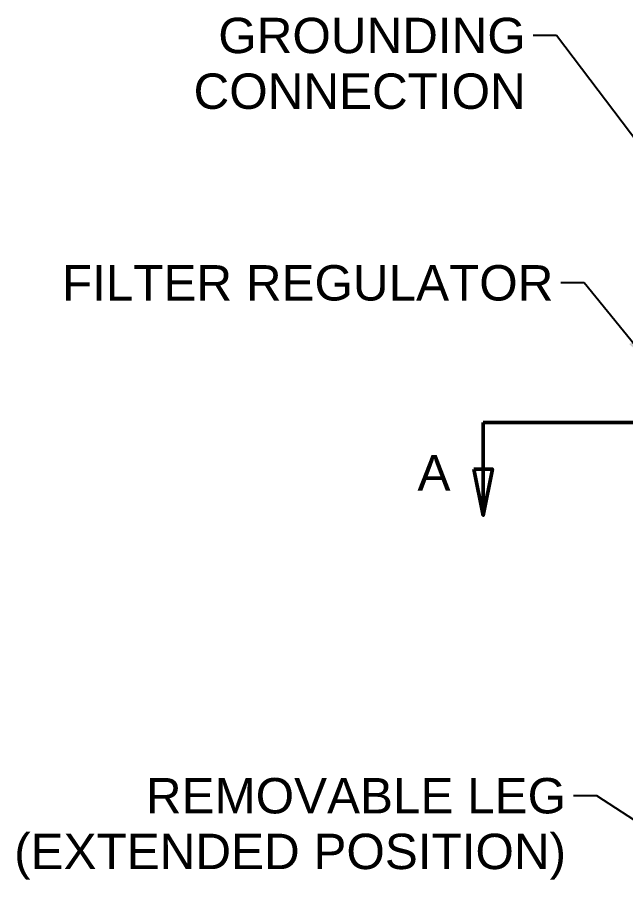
# Model space of a CAD drawing. Header units: inches. Extents: x 15 to 402, y 6 to 258.
# Drawn here: x 154.73 to 185.69, y 39.1 to 82.98 of the extents above; entities that cross this region are included whole.
import ezdxf

# ---------------------------------------------------------------- set-up
doc = ezdxf.new("R2010")
doc.units = ezdxf.units.IN
doc.header["$LTSCALE"] = 12
doc.header["$MEASUREMENT"] = 0
doc.linetypes.add('DOUBLE_DASH_CHAIN', pattern=[1.2403, 0.6614, -0.0827, 0.1654, -0.0827, 0.1654, -0.0827])
doc.layers.add('Section Line', color=7, linetype='DOUBLE_DASH_CHAIN', lineweight=50)
doc.layers.add('Symbol (ANSI)', color=7, linetype='Continuous', lineweight=25)
doc.styles.add('MEMCOR Medium', font='arial.ttf')
doc.dimstyles.new('Default (ANSI)$7', dxfattribs={"dimscale": 12, "dimtxt": 0.15, "dimasz": 0.098425, "dimexe": 0.125, "dimexo": 0.0625, "dimgap": 0.031496, "dimtad": 0, "dimtih": 1, "dimtoh": 1, "dimdec": 4, "dimrnd": 1e-08, "dimzin": 3, "dimdsep": 46, "dimlunit": 5, "dimtxsty": 'MEMCOR Medium', "dimcen": 0.09, "dimdle": 0.393701, "dimclrd": 256, "dimclre": 256, "dimclrt": 256, "dimadec": 0, "dimazin": 1, "dimtfac": 0.8, "dimtofl": 0, "dimtmove": 0, "dimatfit": 3, "dimfxl": 1, "dimfrac": 1, "dimtolj": 1, "dimtzin": 4, "dimlwd": -1, "dimlwe": -1, "dimarcsym": 0})

# ---------------------------------------------------------------- blocks, each defined once
blk = doc.blocks.new('2dTransSection0')
at = {"layer": 'Section Line', "linetype": 'DOUBLE_DASH_CHAIN', "ltscale": 0.497526}
blk.add_line((14.87, 5.1965), (19.4878, 5.1965), dxfattribs=at)
at = {"layer": 'Section Line', "linetype": 'Continuous'}
for p, q in [((14.87, 5.1965), (15.1682, 5.1965)), ((14.87, 5.1965), (14.87, 4.9997)), ((19.1896, 5.1965), (19.4878, 5.1965)), ((19.4878, 5.1965), (19.4878, 4.9997)), ((14.8307, 4.9997), (14.87, 4.8028)), ((14.9094, 4.9997), (14.8307, 4.9997)), ((14.87, 4.9997), (14.87, 4.8028)), ((14.87, 4.8028), (14.9094, 4.9997)), ((19.4484, 4.9997), (19.4878, 4.8028)), ((19.5272, 4.9997), (19.4484, 4.9997)), ((19.4878, 4.9997), (19.4878, 4.8028)), ((19.4878, 4.8028), (19.5272, 4.9997))]:
    blk.add_line(p, q, dxfattribs=at)
at = {"layer": 'Section Line', "linetype": 'Continuous', "flags": 128}
for points in [[(14.8307, 4.9997), (14.87, 4.8028), (14.9094, 4.9997), (14.8307, 4.9997)], [(19.4484, 4.9997), (19.4878, 4.8028), (19.5272, 4.9997), (19.4484, 4.9997)]]:
    blk.add_lwpolyline(points, dxfattribs=at)
at = {"layer": 'Section Line'}
for points in [[(14.8307, 4.9997), (14.87, 4.8028), (14.9094, 4.9997), (14.8307, 4.9997)], [(19.4484, 4.9997), (19.4878, 4.8028), (19.5272, 4.9997), (19.4484, 4.9997)]]:
    blk.add_solid(points, dxfattribs=at)
at = {"layer": 'Section Line', "char_height": 0.15, "attachment_point": 7, "style": 'MEMCOR Medium'}
for insert in [(14.5916, 4.9087), (19.6253, 4.9087)]:
    blk.add_mtext('A', dxfattribs=dict(at, insert=insert))

msp = doc.modelspace()

# ---------------------------------------------------------------- block references
at = {"layer": 'Section Line', "xscale": 12, "yscale": 12, "zscale": 12}
msp.add_blockref('2dTransSection0', (0, 0), dxfattribs=at)

# ---------------------------------------------------------------- texts
at = {"layer": 'Symbol (ANSI)', "char_height": 1.8000001, "attachment_point": 3, "line_spacing_factor": 0.944221, "style": 'MEMCOR Medium'}
for s, insert, width in [('\\fArial|b0|i0;GROUNDING\\P\\fArial|b0|i0;CONNECTION', (180.60671, 82.95047), 16.9079281), ('\\fArial|b0|i0;REMOVABLE LEG\\P\\fArial|b0|i0;(EXTENDED POSITION)', (182.65646, 44.27983), 28.0879599)]:
    msp.add_mtext(s, dxfattribs=dict(at, insert=insert, width=width))
at = {"layer": 'Symbol (ANSI)', "insert": (182.01157, 70.3684), "char_height": 1.8000001, "width": 25.0147887, "attachment_point": 3, "style": 'MEMCOR Medium'}
msp.add_mtext('\\fArial|b0|i0;FILTER REGULATOR', dxfattribs=at)

# ---------------------------------------------------------------- leaders
at = {"layer": 'Symbol (ANSI)', "annotation_type": 0, "has_hookline": 1, "hookline_direction": 1}
for points, text_width in [([(192.07056, 68.98565), (182.16576, 82.05047), (180.98466, 82.05047)], 16.57203), ([(186.77243, 65.55296), (183.57063, 69.4684), (182.38952, 69.4684)], 24.77149), ([(188.06819, 40.88115), (184.21552, 43.37983), (183.03441, 43.37983)], 27.83861)]:
    msp.add_leader(points, dimstyle='Default (ANSI)$7', override={"dimtad": 0}, dxfattribs=dict(at, text_width=text_width))

doc.saveas('drawing.dxf')
